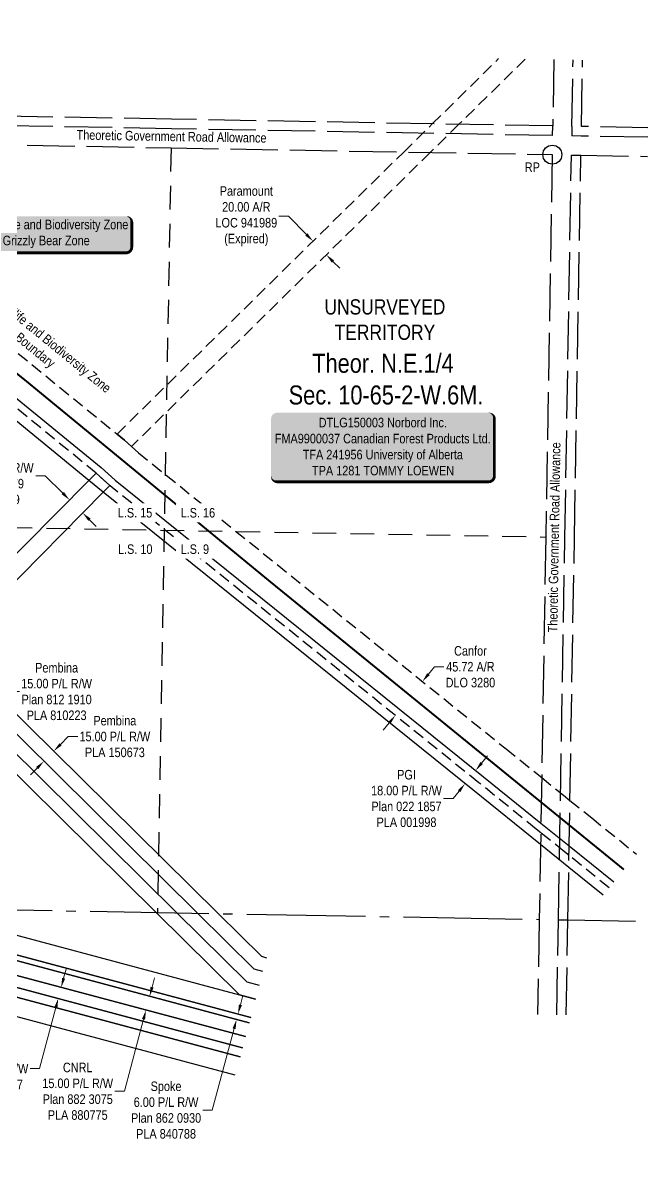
# Model space of a CAD drawing. Extents: x 420640 to 424792, y 6050134 to 6053066.
# Drawn here: x 421837 to 422494, y 6051849 to 6053066 of the extents above; entities that cross this region are included whole.
import ezdxf
from ezdxf.enums import TextEntityAlignment as Align

# ---------------------------------------------------------------- set-up
doc = ezdxf.new("R2010")
doc.units = 0
doc.header["$LTSCALE"] = 5
doc.header["$PDSIZE"] = 0.5
for name, pattern in [('DASHDOT2', [12.7, 6.35, -3.175, 0, -3.175]), ('foc-ACCESSROAD', [3.75, 2.5, -1.25]), ('foc-LSD', [8, 5, -3]), ('foc-QUARTERLINE', [33, 25, -3, 2, -3]), ('foc-UNSURVEYED', [12.5, 10, -2.5])]:
    doc.linetypes.add(name, pattern=pattern)
doc.layers.get('Defpoints').update_dxf_attribs({"color": 9})
for name, color, linetype in [('35', 37, 'Continuous'), ('AS-SURFACE IMPACT', 7, 'Continuous'), ('AS-WILDLIFE', 131, 'DASHDOT2'), ('C-AR', 13, 'foc-ACCESSROAD'), ('C-RW', 13, 'Continuous'), ('C-SYMBOL', 7, 'Continuous'), ('F-AR', 190, 'foc-ACCESSROAD'), ('F-RW', 190, 'Continuous'), ('L-QSEC', 8, 'foc-QUARTERLINE'), ('L-ROAD-T', 7, 'Continuous'), ('L-SECTION-LSD', 7, 'foc-LSD'), ('L-UNS-T', 3, 'Continuous'), ('L-USEC', 7, 'foc-UNSURVEYED')]:
    doc.layers.add(name, color=color, linetype=linetype)
for name, color, linetype, lineweight in [('C-AR-T', 13, 'Continuous', 9), ('C-RW-T', 13, 'Continuous', 9), ('F-AR-T', 190, 'Continuous', 9), ('F-RW-T', 190, 'Continuous', 9)]:
    doc.layers.add(name, color=color, linetype=linetype, lineweight=lineweight)
doc.styles.add('100L', font='ARIALN.TTF', dxfattribs={"height": 11})
doc.styles.add('175L', font='ARIALN.TTF', dxfattribs={"height": 20})
doc.styles.add('80', font='ARIALN.TTF', dxfattribs={"height": 10})
doc.styles.add('80CG', font='ARIALN.TTF', dxfattribs={"height": 10})
doc.styles.add('80L', font='ARIALN.TTF', dxfattribs={"height": 10})
doc.dimstyles.new('Compass 5 000', dxfattribs={"dimscale": 5, "dimtxt": 9, "dimasz": 2, "dimexe": 0.2, "dimexo": 0.0625, "dimgap": 0.5, "dimtad": 0, "dimtih": 1, "dimtoh": 1, "dimzin": 0, "dimdsep": 46, "dimtxsty": '80CG', "dimcen": 0.1, "dimse1": 1, "dimse2": 1, "dimclrd": 256, "dimclrt": 256, "dimaunit": 1, "dimadec": 4, "dimazin": 0, "dimtfac": 0.06, "dimtofl": 0, "dimtmove": 0, "dimatfit": 1, "dimfxl": 0.2, "dimtolj": 1, "dimtzin": 0, "dimlwd": -1, "dimarcsym": 0})

# ---------------------------------------------------------------- blocks, each defined once
blk = doc.blocks.new('*D13')
at = {"layer": 'Defpoints', "color": 0, "transparency": 16777216}
for p in [(422155.8, 6052822.3), (422083.4, 6052779.2), (422097.4, 6052764.9)]:
    blk.add_point(p, dxfattribs=at)
at = {"layer": 'F-AR-T', "transparency": 16777216}
for p, q in [((422115.9, 6052862.9), (422105.9, 6052862.9)), ((422134.8, 6052843.7), (422115.9, 6052862.9)), ((422162.8, 6052815.2), (422169.9, 6052808.1))]:
    blk.add_line(p, q, dxfattribs=at)
for points in [[(422136, 6052844.9), (422133.6, 6052842.5), (422141.8, 6052836.6)], [(422164, 6052816.4), (422161.7, 6052814), (422155.8, 6052822.3)]]:
    blk.add_solid(points, dxfattribs=at)
at = {"layer": 'F-AR-T', "transparency": 16777216, "insert": (422071.6, 6052862.9), "char_height": 10, "attachment_point": 5, "style": '80CG'}
blk.add_mtext('\\A1;Paramount\\P20.00 A/R\\PLOC 941989\\P(Expired)', dxfattribs=at)
blk = doc.blocks.new('*D14')
at = {"layer": 'C-AR-T', "transparency": 16777216}
for p, q in [((422263.3, 6052381.2), (422269.6, 6052389)), ((422269.6, 6052389), (422279.6, 6052389)), ((422222.1, 6052330), (422215.8, 6052322.2))]:
    blk.add_line(p, q, dxfattribs=at)
for points in [[(422262, 6052382.3), (422264.6, 6052380.2), (422257, 6052373.5)], [(422220.8, 6052331.1), (422223.4, 6052329), (422228.4, 6052337.8)]]:
    blk.add_solid(points, dxfattribs=at)
at = {"layer": 'Defpoints', "color": 0, "transparency": 16777216}
for p in [(422032.9, 6052553.8), (422004.3, 6052518.1), (422257, 6052373.5)]:
    blk.add_point(p, dxfattribs=at)
at = {"layer": 'C-AR-T', "transparency": 16777216, "insert": (422307.5, 6052389), "char_height": 10, "attachment_point": 5, "style": '80CG'}
blk.add_mtext('\\A1;Canfor\\P45.72 A/R\\PDLO 3280', dxfattribs=at)
blk = doc.blocks.new('*D15')
at = {"layer": 'Defpoints', "color": 0, "transparency": 16777216}
for p in [(422056.8, 6052486.1), (422045.6, 6052472.2), (422301.8, 6052266)]:
    blk.add_point(p, dxfattribs=at)
at = {"layer": 'F-AR-T', "transparency": 16777216}
for p, q in [((422319.3, 6052287.7), (422325.6, 6052295.5)), ((422289.3, 6052250.4), (422279.3, 6052250.4)), ((422295.6, 6052258.2), (422289.3, 6052250.4))]:
    blk.add_line(p, q, dxfattribs=at)
for points in [[(422318, 6052288.8), (422320.6, 6052286.7), (422313, 6052279.9)], [(422294.3, 6052259.3), (422296.9, 6052257.2), (422301.8, 6052266)]]:
    blk.add_solid(points, dxfattribs=at)
at = {"layer": 'F-AR-T', "transparency": 16777216, "insert": (422240.2, 6052250.4), "char_height": 10, "attachment_point": 5, "style": '80CG'}
blk.add_mtext('\\A1;PGI\\P18.00 P/L R/W\\PPlan 022 1857\\PPLA 001998', dxfattribs=at)
blk = doc.blocks.new('*D16')
at = {"layer": 'C-AR-T', "transparency": 16777216}
for p, q in [((421860, 6052589.9), (421850, 6052589.9)), ((421878.4, 6052571.6), (421860, 6052589.9)), ((421906.5, 6052543.7), (421913.6, 6052536.6))]:
    blk.add_line(p, q, dxfattribs=at)
for points in [[(421879.6, 6052572.8), (421877.2, 6052570.4), (421885.5, 6052564.5)], [(421907.7, 6052544.9), (421905.3, 6052542.5), (421899.4, 6052550.7)]]:
    blk.add_solid(points, dxfattribs=at)
at = {"layer": 'Defpoints', "color": 0, "transparency": 16777216}
for p in [(421876.5, 6052555.5), (421885.5, 6052564.5), (421890.4, 6052541.7)]:
    blk.add_point(p, dxfattribs=at)
at = {"layer": 'C-AR-T', "transparency": 16777216, "insert": (421800.6, 6052589.9), "char_height": 10, "attachment_point": 5, "style": '80CG'}
blk.add_mtext('\\A1;CNRL\\P20.00 Access R/W\\PPlan 812 1979\\PLOC 190039', dxfattribs=at)
blk = doc.blocks.new('*D17')
at = {"layer": 'Defpoints', "color": 0, "transparency": 16777216}
for p in [(421868.9, 6052300.3), (421931.1, 6052238.9), (421920.5, 6052228.2)]:
    blk.add_point(p, dxfattribs=at)
at = {"layer": 'F-AR-T', "transparency": 16777216}
for p, q in [((421876, 6052307.4), (421884.1, 6052315.6)), ((421884.1, 6052315.6), (421894.1, 6052315.6)), ((421851.4, 6052282.5), (421844.3, 6052275.3))]:
    blk.add_line(p, q, dxfattribs=at)
for points in [[(421874.8, 6052308.5), (421877.1, 6052306.2), (421868.9, 6052300.3)], [(421850.2, 6052283.6), (421852.6, 6052281.3), (421858.4, 6052289.6)]]:
    blk.add_solid(points, dxfattribs=at)
at = {"layer": 'F-AR-T', "transparency": 16777216, "insert": (421933.2, 6052315.6), "char_height": 10, "attachment_point": 5, "style": '80CG'}
blk.add_mtext('\\A1;Pembina\\P15.00 P/L R/W\\PPLA 150673', dxfattribs=at)
blk = doc.blocks.new('*D18')
at = {"layer": 'Defpoints', "color": 0, "transparency": 16777216}
for p in [(421793.2, 6052332.8), (421864.6, 6052262.4), (421854.1, 6052251.7)]:
    blk.add_point(p, dxfattribs=at)
at = {"layer": 'F-AR-T', "transparency": 16777216}
for p, q in [((421800.2, 6052340), (421822.9, 6052362.9)), ((421822.9, 6052362.9), (421832.9, 6052362.9)), ((421775.7, 6052315.1), (421768.7, 6052307.9))]:
    blk.add_line(p, q, dxfattribs=at)
for points in [[(421799.1, 6052341.1), (421801.4, 6052338.8), (421793.2, 6052332.8)], [(421774.5, 6052316.2), (421776.9, 6052313.9), (421782.7, 6052322.2)]]:
    blk.add_solid(points, dxfattribs=at)
at = {"layer": 'F-AR-T', "transparency": 16777216, "insert": (421871.9, 6052362.9), "char_height": 10, "attachment_point": 5, "style": '80CG'}
blk.add_mtext('\\A1;Pembina\\P15.00 P/L R/W\\P{\\A0;Plan 812 1910\\P}PLA 810223', dxfattribs=at)
blk = doc.blocks.new('*D35')
at = {"layer": 'C-RW-T', "transparency": 16777216}
for p, q in [((421972.4, 6052052.1), (421975, 6052061.7)), ((421963.4, 6052018.3), (421943.2, 6051942.5)), ((421943.2, 6051942.5), (421933.2, 6051942.5))]:
    blk.add_line(p, q, dxfattribs=at)
for points in [[(421970.8, 6052052.5), (421974, 6052051.6), (421969.8, 6052042.4)], [(421961.8, 6052018.7), (421965, 6052017.8), (421966, 6052027.9)]]:
    blk.add_solid(points, dxfattribs=at)
at = {"layer": 'Defpoints', "color": 0, "transparency": 16777216}
for p in [(421860.4, 6052071.6), (421856.5, 6052057.2), (421969.8, 6052042.4)]:
    blk.add_point(p, dxfattribs=at)
at = {"layer": 'C-RW-T', "transparency": 16777216, "insert": (421894.1, 6051942.5), "char_height": 10, "attachment_point": 5, "style": '80CG'}
blk.add_mtext('\\A1;CNRL\\P15.00 P/L R/W\\P{\\A0;Plan 882 3075\\P}PLA 880775', dxfattribs=at)
blk = doc.blocks.new('*D37')
at = {"layer": 'C-RW-T', "transparency": 16777216}
for p, q in [((421879.3, 6052061.4), (421881.9, 6052071.1)), ((421871.1, 6052030.5), (421853.9, 6051966.3)), ((421853.9, 6051966.3), (421843.9, 6051966.3))]:
    blk.add_line(p, q, dxfattribs=at)
for points in [[(421877.7, 6052061.8), (421880.9, 6052061), (421876.7, 6052051.7)], [(421869.5, 6052030.9), (421872.7, 6052030.1), (421873.6, 6052040.2)]]:
    blk.add_solid(points, dxfattribs=at)
at = {"layer": 'Defpoints', "color": 0, "transparency": 16777216}
for p in [(421804.1, 6052071.1), (421801, 6052059.6), (421876.7, 6052051.7)]:
    blk.add_point(p, dxfattribs=at)
at = {"layer": 'C-RW-T', "transparency": 16777216, "insert": (421804.9, 6051966.3), "char_height": 10, "attachment_point": 5, "style": '80CG'}
blk.add_mtext('\\A1;CNRL\\P12.00 P/L R/W\\PPLA 890187', dxfattribs=at)
blk = doc.blocks.new('*D38')
at = {"layer": 'C-RW-T', "transparency": 16777216}
for p, q in [((421799.7, 6052070.3), (421802.2, 6052079.9)), ((421791.9, 6052041.3), (421777.4, 6051986.8)), ((421777.4, 6051986.8), (421767.4, 6051986.8))]:
    blk.add_line(p, q, dxfattribs=at)
for points in [[(421798, 6052070.7), (421801.3, 6052069.8), (421797.1, 6052060.6)], [(421790.3, 6052041.7), (421793.5, 6052040.8), (421794.5, 6052050.9)]]:
    blk.add_solid(points, dxfattribs=at)
at = {"layer": 'Defpoints', "color": 0, "transparency": 16777216}
for p in [(421794.5, 6052050.9), (421846.8, 6052047.3), (421844.2, 6052037.7)]:
    blk.add_point(p, dxfattribs=at)
at = {"layer": 'C-RW-T', "transparency": 16777216, "insert": (421728.3, 6051986.8), "char_height": 10, "attachment_point": 5, "style": '80CG'}
blk.add_mtext('\\A1;CNRL\\P10.00 P/L R/W\\PPLA 991520', dxfattribs=at)
blk = doc.blocks.new('*D39')
at = {"layer": 'Defpoints', "color": 0, "transparency": 16777216}
for p in [(421978.9, 6052046.2), (421977.3, 6052040.4), (422062.8, 6052023.8)]:
    blk.add_point(p, dxfattribs=at)
at = {"layer": 'F-RW-T', "transparency": 16777216}
for p, q in [((422065.4, 6052033.5), (422068, 6052043.1)), ((422058.7, 6052008.4), (422035.8, 6051922.7)), ((422035.8, 6051922.7), (422025.8, 6051922.7))]:
    blk.add_line(p, q, dxfattribs=at)
for points in [[(422063.8, 6052033.9), (422067, 6052033), (422062.8, 6052023.8)], [(422057.1, 6052008.8), (422060.3, 6052007.9), (422061.3, 6052018)]]:
    blk.add_solid(points, dxfattribs=at)
at = {"layer": 'F-RW-T', "transparency": 16777216, "insert": (421987.1, 6051922.7), "char_height": 10, "attachment_point": 5, "style": '80CG'}
blk.add_mtext('\\A1;Spoke\\P6.00 P/L R/W\\PPlan 862 0930\\PPLA 840788', dxfattribs=at)
blk = doc.blocks.new('*U70')
h = blk.add_hatch(color=255)
edge = h.paths.add_edge_path()
edge.add_line((-111.5, -37), (111.5, -37))
edge.add_arc((111.5, -31), 6, 270, 360)
edge.add_line((117.5, -31), (117.5, 29.5))
edge.add_arc((111.5, 29.5), 6, 0, 90)
edge.add_line((111.5, 35.5), (-111.5, 35.5))
edge.add_arc((-111.5, 29.5), 6, 90, 180)
edge.add_line((-117.5, 29.5), (-117.5, -31))
edge.add_arc((-111.5, -31), 6, 180, 270)
at = {"color": 44, "flags": 128}
blk.add_lwpolyline([(-111.5, -37, 3, 3, 0), (111.5, -37, 3, 3, 0.414214), (117.5, -31, 3, 3, 0), (117.5, 29.5, 3, 0, 0.414214), (111.5, 35.5, 0, 0, 0), (-111.5, 35.5, 0, 0, 0.414214), (-117.5, 29.5, 0, 0, 0), (-117.5, -31, 0, 3, 0.414214)], format="xyseb", close=True, dxfattribs=at)
at = {"color": 44, "style": '80'}
blk.add_attdef('ENTER_TEXT_001', (-36, -5), '', height=10, dxfattribs=at)
blk = doc.blocks.new('*U49')
at = {"layer": '35', "color": 3}
blk.add_circle((0, 0), 10, dxfattribs=at)
at = {"layer": '35', "color": 3, "style": '80'}
blk.add_attdef('RP_001', (-29, -18.2), '', height=10, dxfattribs=at)
blk = doc.blocks.new('*U71')
h = blk.add_hatch(color=255)
edge = h.paths.add_edge_path()
edge.add_line((-84, -20), (84, -20))
edge.add_arc((84, -14), 6, 270, 360)
edge.add_line((90, -14), (90, 12.5))
edge.add_arc((84, 12.5), 6, 0, 90)
edge.add_line((84, 18.5), (-84, 18.5))
edge.add_arc((-84, 12.5), 6, 90, 180)
edge.add_line((-90, 12.5), (-90, -14))
edge.add_arc((-84, -14), 6, 180, 270)
at = {"color": 131, "linetype": 'ByBlock', "flags": 128}
blk.add_lwpolyline([(-84, -20, 3, 3, 0), (84, -20, 3, 3, 0.414214), (90, -14, 3, 3, 0), (90, 12.5, 3, 0, 0.414214), (84, 18.5, 0, 0, 0), (-84, 18.5, 0, 0, 0.414214), (-90, 12.5, 0, 0, 0), (-90, -14, 0, 3, 0.414214)], format="xyseb", close=True, dxfattribs=at)
at = {"color": 131, "style": '80'}
blk.add_attdef('ENTER_TEXT_001', (-36, -5), '', height=10, dxfattribs=at)

msp = doc.modelspace()

# ---------------------------------------------------------------- linework, layer by layer
at = {"layer": 'C-AR'}
for points in [[(422453.499, 6052156.497), (422411.289, 6052190.531), (422406.446, 6052194.436), (422381.532, 6052214.471), (422376.713, 6052218.347), (422316.269, 6052267.106), (421928.303, 6052579.234), (421927.859, 6052579.636), (421913.368, 6052592.726), (421589.579, 6052857.106), (421584.704, 6052861.086), (421491.184, 6052937.036), (421482.671, 6052943.925), (421452.49, 6052968.354), (421444.642, 6052974.77), (421357.34, 6053046.193)], [(421431.191, 6053044.872), (421481.358, 6053003.83), (421518.897, 6052973.446), (421519.988, 6052972.564), (421556.88, 6052942.602), (421590.583, 6052915.233), (421613.584, 6052896.552), (421935.493, 6052633.707), (421943.284, 6052627.346), (421950.715, 6052620.629), (421957.997, 6052614.047), (422344.962, 6052302.723), (422382.522, 6052272.423), (422405.402, 6052253.967), (422412.279, 6052248.437), (422435.143, 6052230.051), (422482.245, 6052192.074)]]:
    msp.add_lwpolyline(points, dxfattribs=at)
at = {"layer": 'C-AR', "linetype": 'ByBlock'}
msp.add_lwpolyline([(421804.422, 6052483.074), (421905.904, 6052585.056), (421913.368, 6052592.726), (421927.859, 6052579.636), (421920.864, 6052572.576), (421812.3, 6052462.509)], dxfattribs=at)
at = {"layer": 'C-RW'}
for points in [[(422067.67, 6051988.379), (421576.837, 6052119.378), (421572.572, 6052120.517), (421539.939, 6052129.226), (421519.701, 6052134.627), (421514.803, 6052135.899), (421503.041, 6052139.058), (421494.508, 6052141.351), (421472.271, 6052147.285), (421468.87, 6052148.193), (421460.374, 6052156.578), (421404.671, 6052211.558), (421413.099, 6052220.095), (421468.8, 6052165.117), (421475.035, 6052158.962), (421481.969, 6052157.112), (421504.203, 6052151.174), (421519.171, 6052147.183), (421524.463, 6052145.702), (421539.409, 6052141.781), (421552.955, 6052138.166), (421577.051, 6052131.736), (422070.763, 6051999.967)], [(422070.763, 6051999.967), (421577.051, 6052131.736)], [(421615.3, 6052137.046), (422074.629, 6052014.454)], [(422076.176, 6052020.251), (421640.241, 6052136.598)], [(421723.364, 6052135.101), (422064.387, 6052044.088), (422081.331, 6052039.565)], [(421576.837, 6052119.378), (422067.667, 6051988.368)], [(422065.089, 6051978.707), (421596.765, 6052103.711)]]:
    msp.add_lwpolyline(points, dxfattribs=at)
at = {"layer": 'F-AR'}
msp.add_lwpolyline([(422365.176, 6053028.166), (422295.401, 6052959.554), (422265.27, 6052929.926), (421950.715, 6052620.629), (421943.284, 6052627.346), (421935.493, 6052633.708), (422237.254, 6052930.425), (422267.384, 6052960.054), (422337.161, 6053028.667)], dxfattribs=at)
at = {"layer": 'F-RW'}
for points in [[(422447.218, 6052148.724), (422411.073, 6052177.929), (422381.317, 6052201.928), (422310.022, 6052259.422), (421920.864, 6052572.576), (421905.904, 6052585.056), (421589.359, 6052844.408), (421467.177, 6052943.633), (421466.462, 6052944.214), (421428.564, 6052975.056), (421341.264, 6053046.48)], [(421370.697, 6053045.954), (421458.271, 6052974.526), (421496.085, 6052943.685), (421589.755, 6052867.289), (421918.682, 6052598.714), (421933.496, 6052585.323), (422321.287, 6052273.335), (422381.705, 6052224.577), (422411.462, 6052200.664), (422458.507, 6052162.695)], [(422081.331, 6052039.565), (422064.387, 6052044.088), (421976.813, 6052130.548), (421740.192, 6052364.181), (421727.343, 6052376.862), (421713.115, 6052390.912), (421723.658, 6052401.572), (421737.886, 6052387.524), (421750.792, 6052374.72), (421784.376, 6052341.566), (421998.535, 6052130.158), (422072.094, 6052057.55), (422085.198, 6052054.053)], [(422089.065, 6052068.545), (422079.803, 6052071.017), (422020.278, 6052129.769), (421798.4, 6052348.8)], [(421812.423, 6052356.033), (422042.023, 6052129.379), (422087.511, 6052084.484), (422092.933, 6052083.037)], [(422074.627, 6052014.445), (421615.3, 6052137.047)], [(421640.242, 6052136.598), (422076.174, 6052020.241)], [(421596.765, 6052103.711), (422065.089, 6051978.707)], [(422059.931, 6051959.383), (421603.03, 6052081.34)]]:
    msp.add_lwpolyline(points, dxfattribs=at)
at = {"layer": 'L-QSEC'}
for p, q in [((421577.154, 6052137.736), (422379.974, 6052123.334)), ((422400.071, 6052122.965), (422410.13, 6052122.793)), ((422410.13, 6052122.793), (422481.131, 6052121.52))]:
    msp.add_line(p, q, dxfattribs=at)
at = {"layer": 'L-SECTION-LSD'}
for p, q in [((422394.058, 6052947.736), (422394.238, 6052957.794)), ((422414.336, 6052957.428), (422414.157, 6052947.377)), ((422424.215, 6052947.197), (422414.157, 6052947.377)), ((421992.384, 6052934.816), (421977.956, 6052130.546)), ((422413.821, 6052927.27), (422423.879, 6052927.098)), ((420781.336, 6052554.24), (422386.848, 6052525.486))]:
    msp.add_line(p, q, dxfattribs=at)
at = {"layer": 'L-USEC'}
for p, q in [((422395.432, 6053027.624), (422394.238, 6052957.794)), ((422414.336, 6052957.428), (422415.53, 6053027.265)), ((422424.395, 6052957.256), (422425.589, 6053027.085)), ((421992.901, 6052964.973), (421591.566, 6052972.151)), ((421992.721, 6052954.914), (421591.386, 6052962.093)), ((422394.058, 6052947.736), (421992.721, 6052954.914)), ((422394.238, 6052957.794), (421992.901, 6052964.973)), ((422494.312, 6052956.005), (422424.395, 6052957.256)), ((422494.153, 6052945.946), (422424.215, 6052947.197)), ((421591.045, 6052941.994), (421992.384, 6052934.816)), ((421992.384, 6052934.816), (422393.723, 6052927.637)), ((422393.723, 6052927.637), (422386.848, 6052525.486)), ((422406.947, 6052525.12), (422413.821, 6052927.27)), ((422417.006, 6052524.948), (422423.879, 6052927.098)), ((422423.879, 6052927.098), (422493.835, 6052925.847)), ((422386.848, 6052525.486), (422379.974, 6052123.334)), ((422400.071, 6052122.965), (422406.947, 6052525.12)), ((422410.13, 6052122.793), (422417.006, 6052524.948)), ((422379.974, 6052123.334), (422378.266, 6052023.349)), ((422398.364, 6052022.988), (422400.071, 6052122.965)), ((422408.422, 6052022.808), (422410.13, 6052122.793))]:
    msp.add_line(p, q, dxfattribs=at)

# ---------------------------------------------------------------- block references
at = {"layer": '35'}
msp.add_blockref('*U49', (422393.723, 6052927.637), dxfattribs=at).add_auto_attribs({'RP_001': 'RP'})
at = {"layer": 'AS-SURFACE IMPACT'}
ref = msp.add_blockref('*U70', (422215.21, 6052620.601), dxfattribs=at)
ref.add_attrib('ENTER_TEXT_001', 'DTLG150003 Norbord Inc.', (422147.771, 6052640.86), dxfattribs={"layer": '0', "color": 44, "height": 10, "style": '80'})
ref.add_attrib('ENTER_TEXT_002', 'FMA9900037 Canadian Forest Products Ltd.', (422101.543, 6052624.016), dxfattribs={"layer": '0', "color": 44, "height": 10, "style": '80'})
ref.add_attrib('ENTER_TEXT_003', 'TFA 241956 University of Alberta', (422130.946, 6052607.179), dxfattribs={"layer": '0', "color": 44, "height": 10, "style": '80'})
ref.add_attrib('ENTER_TEXT_004', 'TPA 1281 TOMMY LOEWEN', (422140.742, 6052590.335), dxfattribs={"layer": '0', "color": 44, "height": 10, "style": '80'})
at = {"layer": 'C-AR-T', "color": 1}
ref = msp.add_blockref('*U71', (421860.987, 6052844.375), dxfattribs=at)
ref.add_attrib('ENTER_TEXT_001', 'Key Wildlife and Biodiversity Zone', (421774.214, 6052849.182), dxfattribs={"layer": '0', "color": 131, "height": 10, "style": '80'})
ref.add_attrib('ENTER_TEXT_002', 'Grizzly Bear Zone', (421815.076, 6052832.337), dxfattribs={"layer": '0', "color": 131, "height": 10, "style": '80'})

# ---------------------------------------------------------------- texts
at = {"layer": 'C-SYMBOL', "color": 3, "insert": (422215.462, 6052718.209), "char_height": 20, "width": 209.61337, "attachment_point": 2, "style": '175L'}
msp.add_mtext('Theor. N.E.1/4\\P Sec. 10-65-2-W.6M.', dxfattribs=at)
at = {"layer": 'L-ROAD-T', "style": '80L'}
for rotation, p in [(359.059355, (421992.864, 6052946.873)), (89.059355, (422395.647, 6052525.162))]:
    msp.add_text('Theoretic Government Road Allowance', height=10, rotation=rotation, dxfattribs=at).set_placement(p, align=Align.MIDDLE_CENTER)
at = {"layer": 'L-UNS-T', "color": 3, "insert": (422217.487, 6052754.057), "char_height": 16, "attachment_point": 5, "style": '80L'}
msp.add_mtext_dynamic_manual_height_columns('UNSURVEYED TERRITORY', width=126.41375, gutter_width=47.5, heights=[0], dxfattribs=at)

# ---------------------------------------------------------------- dimensions: what is measured, and where the dimension line sits
at = {"layer": 'C-RW-T'}
for base, p1, p2, angle, text, picture, middle in [((421794.502, 6052050.931), (421846.794, 6052047.322), (421844.216, 6052037.662), 255.055117, 'CNRL\\P10.00 P/L R/W\\PPLA 991520', '*D38', (421728.292, 6051986.777)), ((421876.743, 6052051.75), (421800.959, 6052059.556), (421804.053, 6052071.15), 75.056624, 'CNRL\\P12.00 P/L R/W\\PPLA 890187', '*D37', (421804.862, 6051966.34)), ((421969.827, 6052042.417), (421856.503, 6052057.152), (421860.369, 6052071.634), 75.055166, 'CNRL\\P15.00 P/L R/W\\P{\\A0;Plan 882 3075\\P}PLA 880775', '*D35', (421894.079, 6051942.527))]:
    dim = msp.add_linear_dim(base=base, p1=p1, p2=p2, angle=angle, text=text, dimstyle='Compass 5 000', dxfattribs=at)
    dim.commit()
    dim.dimension.update_dxf_attribs({"geometry": picture, "text_midpoint": middle, "dimtype": 161})
at = {"layer": 'F-AR-T'}
for base, p1, p2, angle, text, picture, middle in [((422155.835, 6052822.32), (422083.419, 6052779.162), (422097.441, 6052764.902), 314.517183, 'Paramount\\P20.00 A/R\\PLOC 941989\\P(Expired)', '*D13', (422071.627, 6052862.891)), ((422301.836, 6052266.009), (422056.795, 6052486.126), (422045.593, 6052472.206), 231.176406, 'PGI\\P18.00 P/L R/W\\PPlan 022 1857\\PPLA 001998', '*D15', (422240.211, 6052250.427)), ((421793.224, 6052332.834), (421854.1, 6052251.711), (421864.614, 6052262.362), 45.370885, 'Pembina\\P15.00 P/L R/W\\P{\\A0;Plan 812 1910\\P}PLA 810223', '*D18', (421871.94, 6052362.85)), ((421868.93, 6052300.251), (421920.545, 6052228.223), (421931.082, 6052238.897), 45.36995, 'Pembina\\P15.00 P/L R/W\\PPLA 150673', '*D17', (421933.174, 6052315.605))]:
    dim = msp.add_linear_dim(base=base, p1=p1, p2=p2, angle=angle, text=text, dimstyle='Compass 5 000', dxfattribs=at)
    dim.commit()
    dim.dimension.update_dxf_attribs({"geometry": picture, "text_midpoint": middle, "dimtype": 161})
at = {"layer": 'F-RW-T'}
dim = msp.add_linear_dim(base=(422062.811, 6052023.808), p1=(421977.307, 6052040.429), p2=(421978.852, 6052046.218), angle=75.055336, text='Spoke\\P6.00 P/L R/W\\PPlan 862 0930\\PPLA 840788', dimstyle='Compass 5 000', dxfattribs=at)
dim.commit()
dim.dimension.update_dxf_attribs({"geometry": '*D39', "text_midpoint": (421987.101, 6051922.703), "dimtype": 161})

# ---------------------------------------------------------------- next in the draw order: texts
at = {"layer": 'L-SECTION-LSD', "char_height": 10, "attachment_point": 1, "style": '100L', "bg_fill": 3, "box_fill_scale": 1.5, "bg_fill_color": 256, "bg_fill_transparency": 0}
for s, width, insert in [('\\pi1.8458;L.S. 15', 36.85945, (421934.462, 6052556.012)), ('\\pi2.0291;L.S. 10', 36.95405, (421934.462, 6052517.727))]:
    msp.add_mtext_dynamic_manual_height_columns(s, width=width, gutter_width=55, heights=[0], dxfattribs=dict(at, insert=insert))

# ---------------------------------------------------------------- next in the draw order: linework, layer by layer
at = {"layer": 'AS-WILDLIFE', "const_width": 2, "flags": 128}
msp.add_lwpolyline([(421377.272, 6053064.971), (421651.489, 6052840.67), (421840.406, 6052689.066), (422096.53, 6052478.644), (422469.029, 6052175.717)], dxfattribs=at)

# ---------------------------------------------------------------- next in the draw order: texts
at = {"layer": 'AS-WILDLIFE', "insert": (421853.861, 6052727.414), "char_height": 10, "width": 172.80123, "attachment_point": 5, "rotation": 320.767648, "style": '80CG', "bg_fill": 3, "box_fill_scale": 1, "bg_fill_color": 256, "bg_fill_transparency": 0}
msp.add_mtext('\\A1;Key Wildlife and Biodiversity Zone Boundary', dxfattribs=at)
at = {"layer": 'L-SECTION-LSD', "char_height": 10, "attachment_point": 1, "style": '100L', "bg_fill": 3, "box_fill_scale": 1.5, "bg_fill_color": 256, "bg_fill_transparency": 0}
for s, width, insert in [('L.S. 16', 36.94144, (422002.422, 6052556.012)), ('L.S. 9', 30.52728, (422002.422, 6052517.727))]:
    msp.add_mtext_dynamic_manual_height_columns(s, width=width, gutter_width=55, heights=[0], dxfattribs=dict(at, insert=insert))

# ---------------------------------------------------------------- next in the draw order: dimensions: what is measured, and where the dimension line sits
at = {"layer": 'C-AR-T'}
for base, p1, p2, angle, text, picture, middle in [((421885.495, 6052564.547), (421890.428, 6052541.719), (421876.535, 6052555.543), 135.140669, 'CNRL\\P20.00 Access R/W\\PPlan 812 1979\\PLOC 190039', '*D16', (421800.561, 6052589.95)), ((422257.048, 6052373.453), (422004.251, 6052518.132), (422032.922, 6052553.768), 51.18233, 'Canfor\\P45.72 A/R\\PDLO 3280', '*D14', (422307.483, 6052389.035))]:
    dim = msp.add_linear_dim(base=base, p1=p1, p2=p2, angle=angle, text=text, dimstyle='Compass 5 000', dxfattribs=at)
    dim.commit()
    dim.dimension.update_dxf_attribs({"geometry": picture, "text_midpoint": middle, "dimtype": 161})

doc.saveas('drawing.dxf')
